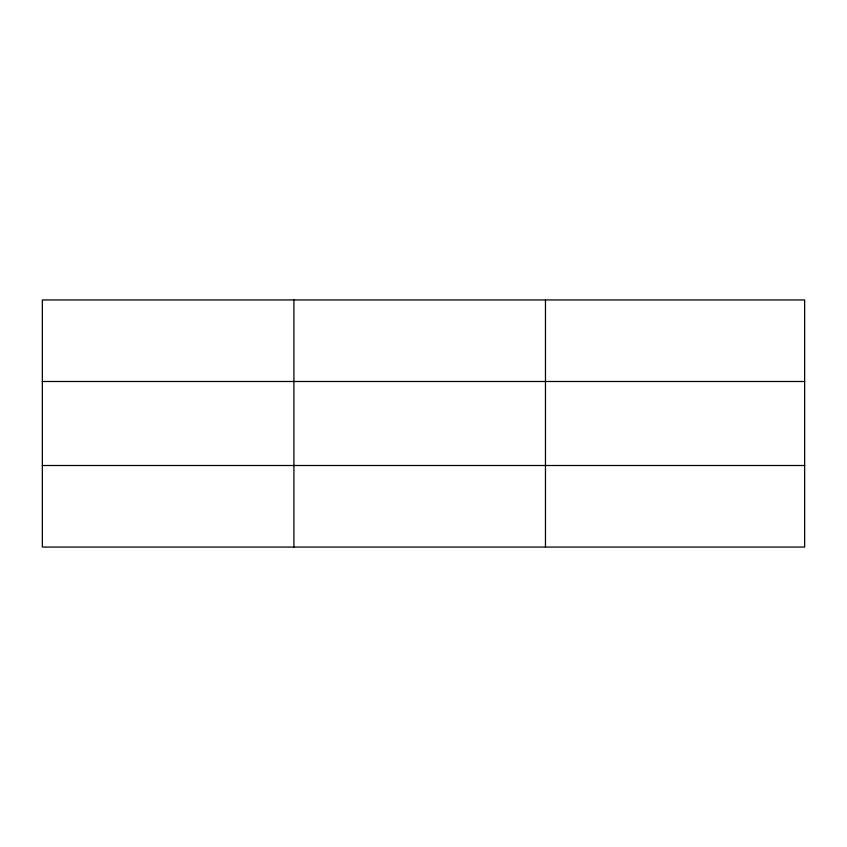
<?xml version="1.0" encoding="UTF-8"?>
<svg xmlns="http://www.w3.org/2000/svg" width="847" height="847" viewBox="0 0 847 847"><rect width="100%" height="100%" fill="white"/><g stroke="black" fill="none" stroke-linecap="round" stroke-linejoin="round"><path stroke-width="1.27" d="M293.909 547.056L293.909 299.944M545.468 547.056L545.468 299.944M804.65 465.511L804.65 547.056L42.35 547.056L42.35 299.944L804.65 299.944L804.65 465.511L42.35 465.511M42.35 381.489L804.65 381.489"/></g></svg>
